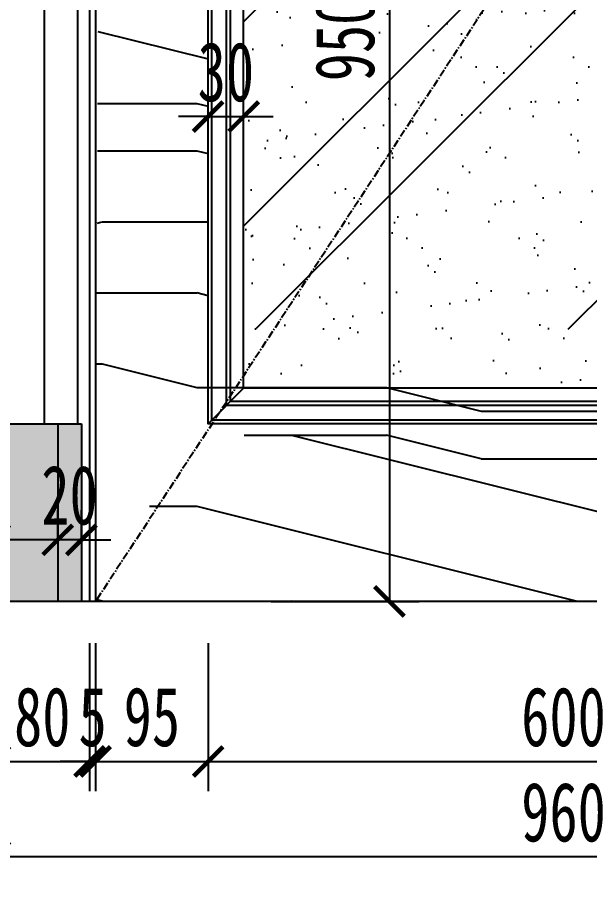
# Model space of a CAD drawing. Header units: millimetres. Extents: x 51249 to 2766742, y -599687 to -1280.
# Drawn here: x 65831 to 66313, y -122267 to -121521 of the extents above; entities that cross this region are included whole.
import ezdxf

# ---------------------------------------------------------------- set-up
doc = ezdxf.new("R2010")
doc.units = ezdxf.units.MM
doc.header["$LTSCALE"] = 10
doc.header["$PDMODE"] = 3
doc.linetypes.add('CENTER', pattern=[50.800000000000004, 31.75, -6.35, 6.35, -6.35])
for name, color, linetype in [('D-Detail(节点图层)', 134, 'Continuous'), ('D-节点填充', 250, 'Continuous'), ('D-造型粗线', 4, 'Continuous'), ('E-立面填充', 250, 'Continuous'), ('E-立面造型线', 3, 'Continuous'), ('E-顶面轮廓线', 4, 'Continuous'), ('W-尺寸', 5, 'Continuous')]:
    doc.layers.add(name, color=color, linetype=linetype)
doc.styles.add('DIM', font='SimSun.ttf', dxfattribs={"width": 0.7})
doc.dimstyles.new('25', dxfattribs={"dimscale": 25, "dimtxt": 2, "dimasz": 1, "dimexe": 1, "dimexo": 1, "dimgap": 0.5, "dimtad": 1, "dimdec": 0, "dimzin": 0, "dimdsep": 46, "dimtxsty": 'DIM', "dimblk": 'ARCHTICK', "dimcen": 0, "dimclrd": 5, "dimclre": 5, "dimclrt": 35, "dimadec": 0, "dimazin": 0, "dimtfac": 0.5, "dimtdec": 0, "dimtix": 1, "dimtmove": 2, "dimatfit": 2, "dimldrblk": 'A', "dimfxl": 0, "dimtolj": 1, "dimtzin": 0, "dimlwd": -1, "dimlwe": -1, "dimarcsym": 0})

# ---------------------------------------------------------------- blocks, each defined once
blk = doc.blocks.new('_ArchTick')
at = {"color": 0, "linetype": 'ByBlock', "const_width": 0.15}
blk.add_lwpolyline([(-0.5, -0.5), (0.5, 0.5)], dxfattribs=at)
blk = doc.blocks.new('*D362')
at = {"layer": 'Defpoints', "color": 0, "ltscale": 0.15}
for p in [(65679.07453026621, -121863.8721549794), (65991.45528136598, -121863.8721549794), (66023.70132428868, -122013.8721549794)]:
    blk.add_point(p, dxfattribs=at)
at = {"layer": 'W-尺寸', "color": 5, "ltscale": 0.15}
for p, q in [((65779.07453026621, -121863.8721549794), (65654.07453026621, -121863.8721549794)), ((65679.07453026621, -122013.8721549794), (65679.07453026621, -121863.8721549794)), ((65779.07453026621, -122013.8721549794), (65654.07453026621, -122013.8721549794))]:
    blk.add_line(p, q, dxfattribs=at)
at = {"layer": 'W-尺寸', "color": 5, "ltscale": 0.15, "xscale": 25, "yscale": 25, "zscale": 25}
for p, rotation in [((65679.07453026621, -121863.8721549794), 90), ((65679.07453026621, -122013.8721549794), 270)]:
    blk.add_blockref('_ArchTick', p, dxfattribs=dict(at, rotation=rotation))
at = {"layer": 'W-尺寸', "color": 35, "ltscale": 0.15, "insert": (65641.57453026623, -121938.8721549794), "char_height": 50, "attachment_point": 5, "rotation": 90, "style": 'DIM'}
blk.add_mtext('\\A1;150', dxfattribs=at)
blk = doc.blocks.new('A')
for p, q in [((-1.435067392276324, 1.147654099946521), (-1.089590771724033, 1.437450103912852)), ((-1.089590771724033, 1.437450103912852), (0, 0)), ((-1.435067392276324, 1.147654099946521), (-0.3688396396728422, 0)), ((-0.3688396396728422, 3.637978807091713e-12), (-2.127066897330224, 0)), ((-1.435067392276324, -1.147654099946521), (-0.3688396396728422, 0)), ((-1.089590771724033, -1.437450103912852), (0, 0)), ((-1.435067392276324, -1.147654099946521), (-1.089590771724033, -1.437450103912852))]:
    blk.add_line(p, q)
for points in [[(-1.435067392276324, 1.147654099946521), (-1.089590771724033, 1.437450103912852), (-0.3688396396728422, 0), (0, 0)], [(-1.435067392276324, -1.147654099946521), (-1.089590771724033, -1.437450103912852), (-0.3688396396728422, 0), (0, 0)]]:
    blk.add_solid(points)
blk = doc.blocks.new('*D341')
at = {"layer": 'Defpoints', "color": 0, "ltscale": 0.15}
for p in [(65587.33852132097, -119563.8721549762), (65811.45528136598, -119563.8721549762), (66023.70132428868, -122013.8721549794)]:
    blk.add_point(p, dxfattribs=at)
at = {"layer": 'W-尺寸', "color": 5, "ltscale": 0.15}
for p, q in [((65687.33852132097, -119563.8721549762), (65562.33852132097, -119563.8721549762)), ((65587.33852132097, -122013.8721549794), (65587.33852132097, -119563.8721549762)), ((65687.33852132097, -122013.8721549794), (65562.33852132097, -122013.8721549794))]:
    blk.add_line(p, q, dxfattribs=at)
at = {"layer": 'W-尺寸', "color": 5, "ltscale": 0.15, "xscale": 25, "yscale": 25, "zscale": 25}
for p, rotation in [((65587.33852132097, -119563.8721549762), 90), ((65587.33852132097, -122013.8721549794), 270)]:
    blk.add_blockref('_ArchTick', p, dxfattribs=dict(at, rotation=rotation))
at = {"layer": 'W-尺寸', "color": 35, "ltscale": 0.15, "insert": (65549.83852132098, -120788.8721549778), "char_height": 50, "attachment_point": 5, "rotation": 90, "style": 'DIM'}
blk.add_mtext('\\A1;2450', dxfattribs=at)
blk = doc.blocks.new('*D342')
at = {"layer": 'Defpoints', "color": 0, "ltscale": 0.15}
for p in [(65811.45528136598, -122013.8721549794), (65891.45528136598, -122013.8721549794), (65891.45528136598, -122149.0481774929)]:
    blk.add_point(p, dxfattribs=at)
at = {"layer": 'W-尺寸', "color": 5, "ltscale": 0.15}
for p, q in [((65811.45528136598, -122049.0481774929), (65811.45528136598, -122174.0481774929)), ((65891.45528136598, -122049.0481774929), (65891.45528136598, -122174.0481774929)), ((65811.45528136598, -122149.0481774929), (65891.45528136598, -122149.0481774929))]:
    blk.add_line(p, q, dxfattribs=at)
at = {"layer": 'W-尺寸', "color": 5, "ltscale": 0.15, "xscale": 25, "yscale": 25, "zscale": 25, "rotation": 180}
blk.add_blockref('_ArchTick', (65811.45528136598, -122149.0481774929), dxfattribs=at)
at = {"layer": 'W-尺寸', "color": 5, "ltscale": 0.15, "xscale": 25, "yscale": 25, "zscale": 25}
blk.add_blockref('_ArchTick', (65891.45528136598, -122149.0481774929), dxfattribs=at)
at = {"layer": 'W-尺寸', "color": 35, "ltscale": 0.15, "insert": (65851.45528136598, -122111.5481774929), "char_height": 50, "attachment_point": 5, "style": 'DIM'}
blk.add_mtext('\\A1;80', dxfattribs=at)
blk = doc.blocks.new('*D343')
at = {"layer": 'Defpoints', "color": 0, "ltscale": 0.15}
for p in [(65991.45528136598, -121863.8721549794), (66591.45528139759, -121863.8721549794), (66591.45528139759, -122149.0481774929)]:
    blk.add_point(p, dxfattribs=at)
at = {"layer": 'W-尺寸', "color": 5, "ltscale": 0.15}
for p, q in [((65991.45528136598, -122049.0481774929), (65991.45528136598, -122174.0481774929)), ((66591.45528139759, -122049.0481774929), (66591.45528139759, -122174.0481774929)), ((65991.45528136598, -122149.0481774929), (66591.45528139759, -122149.0481774929))]:
    blk.add_line(p, q, dxfattribs=at)
at = {"layer": 'W-尺寸', "color": 5, "ltscale": 0.15, "xscale": 25, "yscale": 25, "zscale": 25, "rotation": 180}
blk.add_blockref('_ArchTick', (65991.45528136598, -122149.0481774929), dxfattribs=at)
at = {"layer": 'W-尺寸', "color": 5, "ltscale": 0.15, "xscale": 25, "yscale": 25, "zscale": 25}
blk.add_blockref('_ArchTick', (66591.45528139759, -122149.0481774929), dxfattribs=at)
at = {"layer": 'W-尺寸', "color": 35, "ltscale": 0.15, "insert": (66291.45528138179, -122111.5481774929), "char_height": 50, "attachment_point": 5, "style": 'DIM'}
blk.add_mtext('\\A1;600', dxfattribs=at)
blk = doc.blocks.new('*D345')
at = {"layer": 'Defpoints', "color": 0, "ltscale": 0.15}
for p in [(65811.45528136598, -122013.8721549794), (66771.45528139759, -122013.8721549794), (65811.45528136598, -122229.5362680397)]:
    blk.add_point(p, dxfattribs=at)
at = {"layer": 'W-尺寸', "color": 5, "ltscale": 0.15}
for p, q in [((65811.45528136598, -122129.5362680397), (65811.45528136598, -122254.5362680397)), ((66771.45528139759, -122129.5362680397), (66771.45528139759, -122254.5362680397)), ((66771.45528139759, -122229.5362680397), (65811.45528136598, -122229.5362680397))]:
    blk.add_line(p, q, dxfattribs=at)
at = {"layer": 'W-尺寸', "color": 5, "ltscale": 0.15, "xscale": 25, "yscale": 25, "zscale": 25, "rotation": 180}
blk.add_blockref('_ArchTick', (65811.45528136598, -122229.5362680397), dxfattribs=at)
at = {"layer": 'W-尺寸', "color": 5, "ltscale": 0.15, "xscale": 25, "yscale": 25, "zscale": 25}
blk.add_blockref('_ArchTick', (66771.45528139759, -122229.5362680397), dxfattribs=at)
at = {"layer": 'W-尺寸', "color": 35, "ltscale": 0.15, "insert": (66291.45528138179, -122192.0362680397), "char_height": 50, "attachment_point": 5, "style": 'DIM'}
blk.add_mtext('\\A1;960', dxfattribs=at)
blk = doc.blocks.new('*D346')
at = {"layer": 'Defpoints', "color": 0, "ltscale": 0.15}
for p in [(65991.45528136598, -121863.8721549794), (65896.45528136598, -122013.8721549794), (65991.45528136598, -122149.0481774929)]:
    blk.add_point(p, dxfattribs=at)
at = {"layer": 'W-尺寸', "color": 5, "ltscale": 0.15}
for p, q in [((65896.45528136598, -122049.0481774929), (65896.45528136598, -122174.0481774929)), ((65991.45528136598, -122049.0481774929), (65991.45528136598, -122174.0481774929)), ((65896.45528136598, -122149.0481774929), (65991.45528136598, -122149.0481774929))]:
    blk.add_line(p, q, dxfattribs=at)
at = {"layer": 'W-尺寸', "color": 5, "ltscale": 0.15, "xscale": 25, "yscale": 25, "zscale": 25, "rotation": 180}
blk.add_blockref('_ArchTick', (65896.45528136598, -122149.0481774929), dxfattribs=at)
at = {"layer": 'W-尺寸', "color": 5, "ltscale": 0.15, "xscale": 25, "yscale": 25, "zscale": 25}
blk.add_blockref('_ArchTick', (65991.45528136598, -122149.0481774929), dxfattribs=at)
at = {"layer": 'W-尺寸', "color": 35, "ltscale": 0.15, "insert": (65943.95528136598, -122111.5481774929), "char_height": 50, "attachment_point": 5, "style": 'DIM'}
blk.add_mtext('\\A1;95', dxfattribs=at)
blk = doc.blocks.new('*D348')
at = {"layer": 'Defpoints', "color": 0, "ltscale": 0.15}
for p in [(65679.07453026621, -121063.8721549796), (65883.23757916946, -121063.8721549796), (65853.40736858246, -122013.8721549795)]:
    blk.add_point(p, dxfattribs=at)
at = {"layer": 'W-尺寸', "color": 5, "ltscale": 0.15}
for p, q in [((65779.07453026621, -121063.8721549796), (65654.07453026621, -121063.8721549796)), ((65679.07453026621, -122013.8721549795), (65679.07453026621, -121063.8721549796)), ((65779.07453026621, -122013.8721549795), (65654.07453026621, -122013.8721549795))]:
    blk.add_line(p, q, dxfattribs=at)
at = {"layer": 'W-尺寸', "color": 5, "ltscale": 0.15, "xscale": 25, "yscale": 25, "zscale": 25}
for p, rotation in [((65679.07453026621, -121063.8721549796), 90), ((65679.07453026621, -122013.8721549795), 270)]:
    blk.add_blockref('_ArchTick', p, dxfattribs=dict(at, rotation=rotation))
at = {"layer": 'W-尺寸', "color": 35, "ltscale": 0.15, "insert": (65641.57453026623, -121538.8721549795), "char_height": 50, "attachment_point": 5, "rotation": 90, "style": 'DIM'}
blk.add_mtext('\\A1;950', dxfattribs=at)
blk = doc.blocks.new('*D349')
at = {"layer": 'Defpoints', "color": 0, "ltscale": 0.15}
for p in [(65891.45528136598, -122013.8721549794), (65896.45528136598, -122013.8721549794), (65896.45528136598, -122149.0481774929)]:
    blk.add_point(p, dxfattribs=at)
at = {"layer": 'W-尺寸', "color": 5, "ltscale": 0.15}
for p, q in [((65891.45528136598, -122049.0481774929), (65891.45528136598, -122174.0481774929)), ((65896.45528136598, -122049.0481774929), (65896.45528136598, -122174.0481774929)), ((65891.45528136598, -122149.0481774929), (65866.45528136598, -122149.0481774929)), ((65891.45528136598, -122149.0481774929), (65896.45528136598, -122149.0481774929)), ((65896.45528136598, -122149.0481774929), (65921.45528136598, -122149.0481774929))]:
    blk.add_line(p, q, dxfattribs=at)
at = {"layer": 'W-尺寸', "color": 5, "ltscale": 0.15, "xscale": 25, "yscale": 25, "zscale": 25}
blk.add_blockref('_ArchTick', (65891.45528136598, -122149.0481774929), dxfattribs=at)
at = {"layer": 'W-尺寸', "color": 5, "ltscale": 0.15, "xscale": 25, "yscale": 25, "zscale": 25, "rotation": 180}
blk.add_blockref('_ArchTick', (65896.45528136598, -122149.0481774929), dxfattribs=at)
at = {"layer": 'W-尺寸', "color": 35, "ltscale": 0.15, "insert": (65893.95528136598, -122111.5481774929), "char_height": 50, "attachment_point": 5, "style": 'DIM'}
blk.add_mtext('\\A1;5', dxfattribs=at)
blk = doc.blocks.new('*D363')
at = {"layer": 'Defpoints', "color": 0, "ltscale": 0.15}
for p in [(65891.45528136598, -122013.8721549794), (65896.45528136598, -122013.8721549794), (65891.45528136598, -122149.0481774929)]:
    blk.add_point(p, dxfattribs=at)
at = {"layer": 'W-尺寸', "color": 5, "ltscale": 0.15}
for p, q in [((65891.45528136598, -122049.0481774929), (65891.45528136598, -122174.0481774929)), ((65896.45528136598, -122049.0481774929), (65896.45528136598, -122174.0481774929)), ((65891.45528136598, -122149.0481774929), (65866.45528136598, -122149.0481774929)), ((65896.45528136598, -122149.0481774929), (65891.45528136598, -122149.0481774929)), ((65896.45528136598, -122149.0481774929), (65921.45528136598, -122149.0481774929))]:
    blk.add_line(p, q, dxfattribs=at)
at = {"layer": 'W-尺寸', "color": 5, "ltscale": 0.15, "xscale": 25, "yscale": 25, "zscale": 25}
blk.add_blockref('_ArchTick', (65891.45528136598, -122149.0481774929), dxfattribs=at)
at = {"layer": 'W-尺寸', "color": 5, "ltscale": 0.15, "xscale": 25, "yscale": 25, "zscale": 25, "rotation": 180}
blk.add_blockref('_ArchTick', (65896.45528136598, -122149.0481774929), dxfattribs=at)
at = {"layer": 'W-尺寸', "color": 35, "ltscale": 0.15, "insert": (65893.95528136598, -122111.5481774929), "char_height": 50, "attachment_point": 5, "style": 'DIM'}
blk.add_mtext('\\A1;5', dxfattribs=at)
blk = doc.blocks.new('*D365')
at = {"layer": 'Defpoints', "color": 0, "ltscale": 0.15}
for p in [(65864.45493010816, -121961.890479725), (65864.45493010816, -121976.0243937649), (65884.45493010816, -121976.0243937649)]:
    blk.add_point(p, dxfattribs=at)
at = {"layer": 'W-尺寸', "color": 5, "ltscale": 0.15}
for p, q in [((65864.45493010816, -121961.890479725), (65864.45493010816, -121936.890479725)), ((65884.45493010816, -121961.890479725), (65884.45493010816, -121936.890479725)), ((65864.45493010816, -121961.890479725), (65839.45493010816, -121961.890479725)), ((65884.45493010816, -121961.890479725), (65864.45493010816, -121961.890479725)), ((65884.45493010816, -121961.890479725), (65909.45493010816, -121961.890479725))]:
    blk.add_line(p, q, dxfattribs=at)
at = {"layer": 'W-尺寸', "color": 5, "ltscale": 0.15, "xscale": 25, "yscale": 25, "zscale": 25}
blk.add_blockref('_ArchTick', (65864.45493010816, -121961.890479725), dxfattribs=at)
at = {"layer": 'W-尺寸', "color": 5, "ltscale": 0.15, "xscale": 25, "yscale": 25, "zscale": 25, "rotation": 180}
blk.add_blockref('_ArchTick', (65884.45493010816, -121961.890479725), dxfattribs=at)
at = {"layer": 'W-尺寸', "color": 35, "ltscale": 0.15, "insert": (65874.45493010816, -121924.390479725), "char_height": 50, "attachment_point": 5, "style": 'DIM'}
blk.add_mtext('\\A1;20', dxfattribs=at)
blk = doc.blocks.new('*D366')
at = {"layer": 'Defpoints', "color": 0, "ltscale": 0.15}
for p in [(65811.45528136598, -121961.890479725), (65811.45528136598, -121979.3333195049), (65864.45493010816, -121976.0243937649)]:
    blk.add_point(p, dxfattribs=at)
at = {"layer": 'W-尺寸', "color": 5, "ltscale": 0.15}
for p, q in [((65811.45528136598, -121961.890479725), (65811.45528136598, -121936.890479725)), ((65864.45493010816, -121961.890479725), (65864.45493010816, -121936.890479725)), ((65864.45493010816, -121961.890479725), (65811.45528136598, -121961.890479725))]:
    blk.add_line(p, q, dxfattribs=at)
at = {"layer": 'W-尺寸', "color": 5, "ltscale": 0.15, "xscale": 25, "yscale": 25, "zscale": 25, "rotation": 180}
blk.add_blockref('_ArchTick', (65811.45528136598, -121961.890479725), dxfattribs=at)
at = {"layer": 'W-尺寸', "color": 5, "ltscale": 0.15, "xscale": 25, "yscale": 25, "zscale": 25}
blk.add_blockref('_ArchTick', (65864.45493010816, -121961.890479725), dxfattribs=at)
at = {"layer": 'W-尺寸', "color": 35, "ltscale": 0.15, "insert": (65796.81571868891, -121924.390479725), "char_height": 50, "attachment_point": 5, "style": 'DIM'}
blk.add_mtext('\\A1;53', dxfattribs=at)
blk = doc.blocks.new('*D369')
at = {"layer": 'Defpoints', "color": 0, "ltscale": 0.15}
for p in [(65891.45528136598, -119643.8721549762), (66920.06901332685, -119643.8721549762), (66771.45528139759, -121863.8721549794)]:
    blk.add_point(p, dxfattribs=at)
at = {"layer": 'W-尺寸', "color": 5, "ltscale": 0.15}
for p, q in [((66820.06901332685, -119643.8721549762), (66945.06901332685, -119643.8721549762)), ((66920.06901332685, -121863.8721549794), (66920.06901332685, -119643.8721549762)), ((66820.06901332685, -121863.8721549794), (66945.06901332685, -121863.8721549794))]:
    blk.add_line(p, q, dxfattribs=at)
at = {"layer": 'W-尺寸', "color": 5, "ltscale": 0.15, "xscale": 25, "yscale": 25, "zscale": 25}
for p, rotation in [((66920.06901332685, -119643.8721549762), 90), ((66920.06901332685, -121863.8721549794), 270)]:
    blk.add_blockref('_ArchTick', p, dxfattribs=dict(at, rotation=rotation))
at = {"layer": 'W-尺寸', "color": 35, "ltscale": 0.15, "insert": (66882.56901332687, -120753.8721549778), "char_height": 50, "attachment_point": 5, "rotation": 90, "style": 'DIM'}
blk.add_mtext('\\A1;2220', dxfattribs=at)
blk = doc.blocks.new('*D372')
at = {"layer": 'Defpoints', "color": 0, "ltscale": 0.15}
for p in [(66021.45528136598, -121604.3723853443), (65991.45528136598, -121660.5702012933), (66021.45528136598, -121660.5702012933)]:
    blk.add_point(p, dxfattribs=at)
at = {"layer": 'W-尺寸', "color": 5, "ltscale": 0.15}
for p, q in [((65991.45528136598, -121635.5702012933), (65991.45528136598, -121579.3723853443)), ((66021.45528136598, -121635.5702012933), (66021.45528136598, -121579.3723853443)), ((65991.45528136598, -121604.3723853443), (65966.45528136598, -121604.3723853443)), ((65991.45528136598, -121604.3723853443), (66021.45528136598, -121604.3723853443)), ((66021.45528136598, -121604.3723853443), (66046.45528136598, -121604.3723853443))]:
    blk.add_line(p, q, dxfattribs=at)
at = {"layer": 'W-尺寸', "color": 5, "ltscale": 0.15, "xscale": 25, "yscale": 25, "zscale": 25}
blk.add_blockref('_ArchTick', (65991.45528136598, -121604.3723853443), dxfattribs=at)
at = {"layer": 'W-尺寸', "color": 5, "ltscale": 0.15, "xscale": 25, "yscale": 25, "zscale": 25, "rotation": 180}
blk.add_blockref('_ArchTick', (66021.45528136598, -121604.3723853443), dxfattribs=at)
at = {"layer": 'W-尺寸', "color": 35, "ltscale": 0.15, "insert": (66006.45528136598, -121566.8723853443), "char_height": 50, "attachment_point": 5, "style": 'DIM'}
blk.add_mtext('\\A1;30', dxfattribs=at)
blk = doc.blocks.new('*D704')
at = {"layer": 'Defpoints', "color": 0, "ltscale": 0.15}
for p in [(65948.95546824689, -121063.8721549796, -2.241317275286821e-08), (65948.95546824689, -122013.8721549794), (66144.56397421291, -122013.8721549794)]:
    blk.add_point(p, dxfattribs=at)
at = {"layer": 'W-尺寸', "color": 5, "ltscale": 0.15}
for p, q in [((66044.56397421291, -121063.8721549796), (66169.56397421291, -121063.8721549796)), ((66144.56397421291, -121063.8721549796), (66144.56397421291, -122013.8721549794)), ((66044.56397421291, -122013.8721549794), (66169.56397421291, -122013.8721549794))]:
    blk.add_line(p, q, dxfattribs=at)
at = {"layer": 'W-尺寸', "color": 5, "ltscale": 0.15, "xscale": 25, "yscale": 25, "zscale": 25}
for p, rotation in [((66144.56397421291, -121063.8721549796), 90), ((66144.56397421291, -122013.8721549794), 270)]:
    blk.add_blockref('_ArchTick', p, dxfattribs=dict(at, rotation=rotation))
at = {"layer": 'W-尺寸', "color": 35, "ltscale": 0.15, "insert": (66107.06397421293, -121538.8721549795), "char_height": 50, "attachment_point": 5, "rotation": 90, "style": 'DIM'}
blk.add_mtext('\\A1;950', dxfattribs=at)
blk = doc.blocks.new('*D1063')
at = {"layer": 'D-Detail(节点图层)', "color": 5, "ltscale": 0.15}
for p, q in [((2766616.974142889, -121582.0585810632), (2766741.974142889, -121582.0585810632)), ((2766716.974142889, -121582.0585810632), (2766716.974142889, -599673.1338235259)), ((2766698.328192886, -599673.1338235259), (2766741.974142889, -599673.1338235259))]:
    blk.add_line(p, q, dxfattribs=at)
at = {"layer": 'Defpoints', "color": 0, "ltscale": 0.15}
for p in [(55453.76478300948, -121582.0585810625), (2766673.328192886, -599673.1338235259), (2766716.974142889, -599673.1338235259)]:
    blk.add_point(p, dxfattribs=at)
at = {"layer": 'D-Detail(节点图层)', "color": 5, "ltscale": 0.15, "xscale": 25, "yscale": 25, "zscale": 25}
for p, rotation in [((2766716.974142889, -121582.0585810632), 90), ((2766716.974142889, -599673.1338235259), 270)]:
    blk.add_blockref('_ArchTick', p, dxfattribs=dict(at, rotation=rotation))
at = {"layer": 'D-Detail(节点图层)', "color": 35, "ltscale": 0.15, "insert": (2766679.474142889, -360627.5962022941), "char_height": 50, "attachment_point": 5, "rotation": 90, "style": 'DIM'}
blk.add_mtext('\\A1;478091', dxfattribs=at)

msp = doc.modelspace()

# ---------------------------------------------------------------- hatches: boundary and pattern name
at = {"layer": 'D-节点填充', "ltscale": 0.15}
h = msp.add_hatch(dxfattribs=at)
h.set_pattern_fill('石材纹理2', color=256, scale=100, style=0, pattern_type=2)
h.set_pattern_definition([(0, (65811.45528136598, -121957.2054879794), (0, 100), [1.428571, -98.57142]), (54.46232220000002, (65812.88385236598, -121993.3959649794), (299.999997136727, 400.0000025366935), [4.096344999999999, -856.13618]), (125.537677, (65815.26480536598, -121990.0626309794), (-199.999998944428, 300.000000426448), [4.096344999999999, -856.13618]), (92.04540839999996, (65812.88385236598, -121986.7292979794), (-99.999995767588, 2700.000000367208), [13.341834, -2788.4433]), (74.0546041, (65812.40766236598, -121973.3959649794), (99.99999382382545, 300.000001679586), [3.466719, -724.54427]), (123.690067, (65813.36004336599, -121970.0626309794), (-99.9999992077984, 100.0000007664641), [1.716929, -358.8381899999999]), (97.12501629999998, (65812.40766236598, -121968.6340599794), (-99.99999892751669, 699.9999999850074), [7.678341, -798.54743]), (69.4439547, (65811.45528136598, -121961.0150119794), (100.0000000076995, 299.9999995558945), [4.068573000000001, -850.3318]), (7.125016350000001, (65812.88385236598, -121957.2054879794), (699.999999897741, 99.99999953838203), [7.678340999999997, -798.5474299999996]), (167.005383, (65826.69337636598, -121957.6816789794), (-400.000001237036, 99.99999475093662), [6.353172999999996, -1327.813199999999]), (45, (65826.69337636598, -121957.6816789794), (5.551115123125783e-15, 99.99999983219685), [4.714045, -136.70731]), (54.46232220000002, (65862.88385236598, -121943.3959649794), (299.999997136727, 400.0000025366935), [4.096344999999999, -856.13618]), (125.537677, (65865.26480536598, -121940.0626309794), (-299.9999948066073, 400.0000044005309), [4.096344999999999, -856.13618]), (92.04540839999996, (65862.88385236598, -121936.7292979794), (-99.999995767588, 2700.000000367208), [13.341834, -2788.4433]), (74.0546041, (65862.40766236598, -121923.3959649794), (100.0000004155218, 400.0000000411421), [3.466719, -724.54427]), (123.690067, (65863.36004336599, -121920.0626309794), (-99.99999773509029, 200.0000006149203), [1.716929, -358.8381899999999]), (95.71059310000001, (65862.40766236598, -121918.6340599794), (-99.99999949930742, 899.9999999650697), [4.785654999999998, -1000.2019]), (33.6900675, (65903.36004336599, -121915.7769169794), (199.9999997422557, 99.99999948041953), [3.433858, -357.1212600000001]), (150.255118, (65903.36004336599, -121915.7769169794), (-199.9999983190015, 100.000002723308), [3.839169999999999, -802.3866]), (167.275644, (65911.45528136598, -121957.2054879794), (-2199.999997849148, 500.0000082378569), [15.13357, -3162.916099999999]), (26.56505109999999, (65895.74099536598, -121954.3483449794), (100.0000002463393, 100.0000004244999), [1.064794, -222.542]), (143.130102, (65895.74099536598, -121954.3483449794), (-299.9999987637623, 200.0000018543564), [2.380952, -497.61904]), (33.6900675, (65892.40766236598, -121953.8721549794), (199.9999997422557, 99.99999948041953), [1.716929, -358.8381899999999]), (173.418055, (65892.40766236598, -121953.8721549794), (-899.9999993620914, 100.0000050091349), [12.46309699999999, -2604.787299999999]), (145.007979, (65880.02671036599, -121952.4435839794), (-699.9999986576919, 500.000002511197), [5.812646, -1214.8429]), (159.77514, (65875.26480536598, -121949.1102499794), (-1099.99999412998, 400.0000102033694), [9.642122, -2015.2035]), (28.6104596, (65866.21718636599, -121945.7769169794), (199.9999961862823, 100.000007701591), [5.96665, -1247.0297]), (57.9946167, (65871.45528136598, -121942.9197739794), (300.0000006307232, 499.999999621726), [13.477116, -929.9209900000001]), (53.97262660000001, (65878.59813836598, -121931.4912029794), (500.0000004490443, 699.9999998615634), [6.476891, -1353.6701]), (116.565051, (65882.40766236598, -121926.2531069794), (-100.000000249967, 100.0000004208722), [10.647943, -212.9588499999999]), (80.5376777, (65877.64575736599, -121916.7292979794), (99.99999224897788, 500.0000016233497), [2.896554, -605.37969]), (135, (65812.88385236598, -121993.3959649794), (-5.656854268343281e-06, -99.99999417534258), [2.020305, -139.40105]), (144.462322, (65816.21718636599, -121995.7769169794), (-299.9999992607422, 200.0000009254819), [4.096344999999999, -856.13618]), (71.5650511, (65813.36004336599, -122004.3483449794), (99.99999393917302, 200.0000017521909), [9.035079, -307.1926799999999]), (60.25511870000001, (65811.45528136598, -122007.6816789794), (100.000000279847, 199.9999995407321), [3.839169999999999, -802.3866]), (99.46232219999999, (65861.93147136598, -122013.8721549794), (-100.0000002538585, 500.0000003182918), [2.896554, -605.37969]), (69.4439547, (65861.45528136598, -122011.0150119794), (199.9999962467702, 500.0000012807667), [4.068573000000001, -850.3318]), (7.125016350000001, (65862.88385236598, -122007.2054879794), (699.999999897741, 99.99999953838203), [7.678340999999997, -798.5474299999996]), (167.005383, (65876.69337636598, -122007.6816789794), (-400.000001237036, 99.99999475093662), [6.353172999999996, -1327.813199999999]), (45, (65876.69337636598, -122007.6816789794), (5.551115123125783e-15, 99.99999983219685), [4.714045, -136.70731]), (168.366366, (65862.88385236598, -122007.2054879794), (-500.0000002945868, 100.0000000800568), [16.53005199999999, -3454.780899999999]), (26.56505109999999, (65845.74099536598, -122004.3483449794), (100.0000002463393, 100.0000004244999), [1.064794, -222.542]), (143.130102, (65845.74099536598, -122004.3483449794), (-99.99999938188118, 100.0000006181188), [2.380952, -497.61904]), (33.6900675, (65842.40766236598, -122003.8721549794), (99.9999998937995, 100.000000080463), [1.716929, -358.8381899999999]), (173.418055, (65842.40766236598, -122003.8721549794), (-1699.999996647977, 200.000006359799), [12.46309699999999, -2604.787299999999]), (145.007979, (65830.02671036599, -122002.4435839794), (-299.999997061525, 200.0000043481619), [5.812646, -1214.8429]), (159.77514, (65825.26480536598, -121999.1102499794), (-799.9999996858423, 300.0000004161406), [9.642122, -2015.2035]), (78.6900675, (65878.12194836598, -122013.8721549794), (99.99999677693852, 400.0000008495123), [9.712418, -500.18953]), (28.6104596, (65816.21718636599, -121995.7769169794), (899.9999996556603, 499.999998638933), [5.96665, -1247.0297]), (57.9946167, (65821.45528136598, -121992.9197739794), (300.0000006307232, 499.999999621726), [13.477116, -929.9209900000001]), (53.97262660000001, (65828.59813836598, -121981.4912029794), (299.9999950589072, 400.0000035617431), [6.476891, -1353.6701]), (116.565051, (65832.40766236598, -121976.2531069794), (-100.000000249967, 100.0000004208722), [10.647943, -212.9588499999999]), (79.11447290000001, (65827.64575736599, -121966.7292979794), (400.000000381497, 2099.999993698142), [12.607812, -2635.0326]), (78.6900675, (65878.12194836598, -122013.8721549794), (99.99999677693852, 400.0000008495123), [9.712418, -500.18953]), (21.8014094, (65889.55051936598, -121979.1102499794), (299.9999988247824, 100.0000031292853), [2.564363999999999, -535.9521099999998]), (142.125016, (65896.21718636599, -121981.4912029794), (-399.9999980506688, 300.0000025851207), [5.429407, -1134.746]), (108.434948, (65897.64575736599, -121985.7769169794), (-99.9999974383634, 200.0000011093929), [4.51754, -311.71022]), (167.471192, (65906.21718636599, -121987.6816789794), (-499.9999996391874, 100.0000024590295), [8.780519, -913.1739199999998]), (140.710593, (65911.45528136598, -121991.9673929794), (-600.0000025199291, 499.9999974451514), [6.767937999999997, -1414.499099999999]), (53.1301023, (65910.02671036599, -122009.5864409794), (200.0000002835601, 299.9999998109599), [2.380952, -497.61904]), (108.434948, (65911.45528136598, -122013.8721549794), (-99.9999974383634, 200.0000011093929), [4.51754, -311.71022]), (156.801409, (65911.45528136598, -122013.8721549794), (-200.0000005728394, 99.99999873194965), [3.626559, -757.95075]), (36.86989760000001, (65906.21718636599, -122013.8721549794), (300.0000001600258, 199.9999997599613), [2.380952, -497.61904]), (153.434948, (65900.02671036599, -122013.8721549794), (-99.99999867554293, 100.0000019952963), [2.129589, -221.4772]), (5.194428910000001, (65892.88385236598, -122013.3959649794), (999.9999988926639, 100.0000003366077), [5.259696, -1099.2764]), (133.152389, (65892.88385236598, -122013.3959649794), (-99.99999885816331, 100.0000007363844), [10.443672, -2182.7275]), (165.963756, (65885.74099536598, -122005.7769169794), (-300.0000001178255, 100.0000004668614), [5.890150999999997, -406.4204099999998]), (104.036243, (65880.02671036599, -122004.3483449794), (-99.99999814130123, 300.0000011355478), [1.963384, -410.34717]), (126.384351, (65879.55051936598, -122002.4435839794), (-1099.99997878328, 1500.000005764219), [11.238499, -2348.846199999999]), (79.2157021, (65872.88385236598, -121993.3959649794), (99.99999763341276, 500.0000004478415), [10.17979, -2127.576]), (112.479434, (65874.78861436599, -121983.3959649794), (-499.9999897243288, 1199.999998573171), [14.9451, -3123.5258]), (153.434948, (65869.07432936598, -121969.5864409794), (-99.99999867554293, 100.0000019952963), [7.45356, -216.15323]), (111.801409, (65862.40766236598, -121966.2531069794), (-99.99999854121816, 200.0000009552659), [2.564363999999999, -535.9521099999998]), (158.19859, (65868.59813836598, -121966.7292979794), (-299.9999992631476, 100.0000025569712), [7.693092999999999, -530.82338]), (126.469234, (65876.69337636598, -121977.6816789794), (-1399.999990946056, 1900.000001311198), [13.619381, -2846.4505]), (155.556045, (65881.93147136598, -121980.0626309794), (-200.0000033642438, 99.99999270896498), [5.753831, -1202.5507]), (66.8014094, (65881.93147136598, -121980.0626309794), (99.99999733568632, 200.0000012709711), [3.626558999999999, -757.9507499999996]), (7.125016350000001, (65883.36004336599, -121976.7292979794), (699.999999897741, 99.99999953838203), [3.839169999999998, -802.3865999999997]), (129.805571, (65889.55051936598, -121979.1102499794), (-99.99999989137675, 100.0000002134431), [3.719167, -777.3058]), (21.8014094, (65839.55051936598, -121929.1102499794), (299.9999988247824, 100.0000031292853), [2.564363999999999, -535.9521099999998]), (142.125016, (65846.21718636599, -121931.4912029794), (-399.9999980506688, 300.0000025851207), [5.429407, -1134.746]), (108.434948, (65847.64575736599, -121935.7769169794), (-99.9999974383634, 200.0000011093929), [4.51754, -311.71022]), (167.471192, (65856.21718636599, -121937.6816789794), (-400.000000260616, 99.9999992397724), [8.780519, -913.1739199999998]), (139.398705, (65862.88385236598, -121943.3959649794), (-599.9999968613256, 500.0000035389226), [8.780519, -913.1739199999998]), (144.462322, (65866.21718636599, -121945.7769169794), (-400.0000014894958, 299.9999985329906), [4.096344999999999, -856.13618]), (71.5650511, (65863.36004336599, -121954.3483449794), (99.99999393917302, 200.0000017521909), [9.035079, -307.1926799999999]), (57.5288077, (65860.02671036599, -121959.5864409794), (499.9999998821472, 799.999999741877), [6.208764, -1297.6317]), (108.434948, (65861.45528136598, -121963.8721549794), (-99.9999974383634, 200.0000011093929), [4.51754, -311.71022]), (156.801409, (65861.45528136598, -121963.8721549794), (-200.0000005728394, 99.99999873194965), [3.626559, -757.95075]), (34.99202020000001, (65853.36004336599, -121965.7769169794), (299.9999946928907, 200.0000075324591), [5.812646, -1214.8429]), (151.38954, (65853.36004336599, -121965.7769169794), (-199.9999997978197, 100.0000011967943), [5.96665, -1247.0297]), (5.194428910000001, (65842.88385236598, -121963.3959649794), (999.9999988926639, 100.0000003366077), [5.259696, -1099.2764]), (133.152389, (65842.88385236598, -121963.3959649794), (-99.99999885816331, 100.0000007363844), [10.443672, -2182.7275]), (165.963756, (65835.74099536598, -121955.7769169794), (-300.0000001178255, 100.0000004668614), [5.890150999999997, -406.4204099999998]), (104.036243, (65830.02671036599, -121954.3483449794), (-99.99999814130123, 300.0000011355478), [1.963384, -410.34717]), (126.384351, (65829.55051936598, -121952.4435839794), (-1099.99997878328, 1500.000005764219), [11.238499, -2348.846199999999]), (79.2157021, (65822.88385236598, -121943.3959649794), (99.99999763341276, 500.0000004478415), [10.17979, -2127.576]), (112.479434, (65824.78861436599, -121933.3959649794), (-699.999992771992, 1700.000002939269), [14.9451, -3123.5258]), (153.434948, (65819.07432936598, -121919.5864409794), (-99.99999867554293, 100.0000019952963), [7.45356, -216.15323]), (111.801409, (65812.40766236598, -121916.2531069794), (-99.99999854121816, 200.0000009552659), [2.564363999999999, -535.9521099999998]), (158.19859, (65818.59813836598, -121916.7292979794), (-299.9999992631476, 100.0000025569712), [7.693092999999999, -530.82338]), (126.469234, (65826.69337636598, -121927.6816789794), (-1399.999990946056, 1900.000001311198), [13.619381, -2846.4505]), (155.556045, (65831.93147136598, -121930.0626309794), (-899.9999981165174, 400.0000031646927), [5.753831, -1202.5507]), (66.8014094, (65831.93147136598, -121930.0626309794), (99.99999733568632, 200.0000012709711), [3.626558999999999, -757.9507499999996]), (7.125016350000001, (65833.36004336599, -121926.7292979794), (699.999999897741, 99.99999953838203), [3.839169999999998, -802.3865999999997]), (129.805571, (65839.55051936598, -121929.1102499794), (-400.0000055502441, 499.9999957847071), [3.719167, -777.3058])])
h.paths.add_polyline_path([(65864.4552580376, -121863.8721549794), (65811.45528136598, -121863.8721549794), (65811.45528136598, -122013.8721549794), (65864.4552580376, -122013.8721549794)])
h.paths.add_polyline_path([(65884.4552580376, -121863.8721549794), (65864.4552580376, -121863.8721549794), (65864.4552580376, -122013.8721549794), (65884.4552580376, -122013.8721549794)])
h.paths.add_polyline_path([(66718.45563265542, -121863.8721549794), (66698.45563265542, -121863.8721549794), (66698.45563265542, -122013.8721549794), (66718.45563265542, -122013.8721549794)])
h.paths.add_polyline_path([(66718.45563265542, -121863.8721549794), (66718.45563265542, -122013.8721549794), (66771.45528139759, -122013.8721549794), (66771.45528139759, -121863.8721549794)])
h.paths.add_polyline_path([(65837.06604121927, -121971.890479725), (65911.84381899705, -121971.890479725), (65911.84381899705, -121875.7793686139), (65837.06604121927, -121875.7793686139)], flags=9)
h.paths.add_polyline_path([(65759.52405202224, -121971.890479725), (65834.30182980002, -121971.890479725), (65834.30182980002, -121875.7793686139), (65759.52405202224, -121875.7793686139)], flags=9)
at = {"layer": 'E-立面填充', "ltscale": 0.15}
h = msp.add_hatch(dxfattribs=at)
h.set_pattern_fill('PANEL', color=256, scale=800, style=0, pattern_type=2)
h.set_pattern_definition([(320.0000000000091, (65901.45528136598, -122013.8721549794), (514.2300877492114, 612.8355544951992), [160, -240, 80, -320]), (0, (66461.45528136598, -121993.8721549794), (0, 800), [160, -640]), (0, (66381.45528136598, -121953.8721549794), (0, 800), [80, -720]), (0, (65941.45528136598, -121933.8721549794), (0, 800), [40, -560, 40, -160]), (0, (66221.45528136598, -121893.8721549794), (0, 800), [160, -240, 40, -360]), (0, (66021.45528136598, -121873.8721549794), (0, 800), [120, -680]), (0, (66221.45528136598, -121853.8721549794), (0, 800), [240, -560]), (0, (65981.45528136598, -121833.8721549794), (0, 800), [160, -640]), (0, (66301.45528136598, -121813.8721549794), (0, 800), [400, -400]), (0, (66061.45528136598, -121773.8721549794), (0, 800), [80, -240, 160, -320]), (0, (66621.45528136598, -121753.8721549794), (0, 800), [160, -640]), (0, (66461.45528136598, -121733.8721549794), (0, 800), [80, -720]), (0, (66301.45528136598, -121713.8721549794), (0, 800), [80, -720]), (0, (65901.45528136598, -121693.8721549794), (0, 800), [160, -640]), (0, (66301.45528136598, -121673.8721549794), (0, 800), [160, -640]), (0, (66301.45528136598, -121633.8721549794), (0, 800), [160, -160, 160, -320]), (0, (66141.45528136598, -121593.8721549794), (0, 800), [80, -400, 160, -160]), (0, (66301.45528136598, -121573.8721549794), (0, 800), [240, -560]), (0, (66301.45528136598, -121533.8721549794), (0, 800), [160, -640]), (0, (65981.45528136598, -121513.8721549794), (0, 800), [240, -320, 80, -160]), (0, (65981.45528136598, -121473.8721549794), (0, 800), [400, -400]), (0, (66461.45528136598, -121453.8721549794), (0, 800), [80, -720]), (0, (66221.45528136598, -121433.8721549794), (0, 800), [160, -640]), (0, (66061.45528136598, -121413.8721549794), (0, 800), [80, -320, 80, -320]), (0, (65981.45528136598, -121393.8721549794), (0, 800), [80, -240, 160, -320]), (0, (66141.45528136598, -121373.8721549794), (0, 800), [80, -400, 80, -240]), (0, (66301.45528136598, -121353.8721549794), (0, 800), [240, -560]), (0, (65981.45528136598, -121313.8721549794), (0, 800), [160, -640]), (0, (66381.45528136598, -121293.8721549794), (0, 800), [80, -720]), (0, (66541.45528136598, -121273.8721549794), (0, 800), [80, -720]), (14.03624347, (66461.45528136598, -121953.8721549794), (799.9999999771705, -2.925673037168508e-08), [82.4, -3216.0844208]), (14.03624347, (66541.45528136598, -121773.8721549794), (799.9999999771705, -2.925673037168508e-08), [82.4, -3216.0844208]), (14.03624347, (66461.45528136598, -121293.8721549794), (799.9999999771705, -2.925673037168508e-08), [82.4, -3216.0844208]), (14.03624347, (66221.45528136598, -121593.8721549794), (799.9999999771705, -2.925673037168508e-08), [82.4, -3216.0844208]), (14.03624347, (66381.45528136598, -121473.8721549794), (799.9999999771705, -2.925673037168508e-08), [82.4, -3216.0844208]), (14.03624347, (66461.45528136598, -121533.8721549794), (799.9999999771705, -2.925673037168508e-08), [82.4, -3216.0844208]), (14.03624347, (66061.45528136598, -121393.8721549794), (799.9999999771705, -2.925673037168508e-08), [82.4, -3216.0844208]), (14.03624347, (66381.45528136598, -121433.8721549794), (799.9999999771705, -2.925673037168508e-08), [82.4, -3216.0844208]), (14.03624347, (66541.45528136598, -121733.8721549794), (799.9999999771705, -2.925673037168508e-08), [164.8, -3133.6844208]), (14.03624347, (66461.45528136598, -121673.8721549794), (799.9999999771705, -2.925673037168508e-08), [164.8, -3133.6844208]), (14.03624347, (66461.45528136598, -121633.8721549794), (799.9999999771705, -2.925673037168508e-08), [164.8, -3133.6844208]), (165.96375653, (66221.45528136598, -121893.8721549794), (-799.9999999771705, -2.925699682521099e-08), [82.4, -164.8, 82.4, -2968.8844208]), (165.96375653, (66061.45528136598, -121773.8721549794), (-799.9999999771705, -2.925699682521099e-08), [82.4, -3216.0844208]), (165.96375653, (66061.45528136598, -121413.8721549794), (-799.9999999771705, -2.925699682521099e-08), [164.8, -3133.6844208]), (194.03624347, (66461.45528136598, -121993.8721549794), (-799.9999999771705, 2.925681918952705e-08), [82.4, -3216.0844208]), (345.96375653, (66621.45528136598, -121993.8721549794), (799.9999999771707, 2.925653053154065e-08), [82.4, -3216.0844208]), (345.96375653, (66381.45528136598, -121713.8721549794), (799.9999999771707, 2.925653053154065e-08), [82.4, -3216.0844208]), (345.96375653, (66541.45528136598, -121573.8721549794), (799.9999999771707, 2.925653053154065e-08), [82.4, -3216.0844208]), (345.96375653, (66221.45528136598, -121513.8721549794), (799.9999999771707, 2.925653053154065e-08), [82.4, -3216.0844208]), (345.96375653, (66141.45528136598, -121413.8721549794), (799.9999999771707, 2.925653053154065e-08), [82.4, -3216.0844208]), (345.96375653, (66221.45528136598, -121373.8721549794), (799.9999999771707, 2.925653053154065e-08), [82.4, -3216.0844208]), (345.96375653, (66221.45528136598, -121513.8721549794), (799.9999999771707, 2.925653053154065e-08), [82.4, -3216.0844208]), (345.96375653, (66461.45528136598, -121393.8721549794), (799.9999999771707, 2.925653053154065e-08), [329.6, -2968.8844208]), (345.96375653, (65981.45528136598, -121933.8721549794), (799.9999999771707, 2.925653053154065e-08), [329.6, -2968.8844208]), (345.96375653, (66061.45528136598, -121873.8721549794), (799.9999999771707, 2.925653053154065e-08), [329.6, -2968.8844208]), (345.96375653, (66141.45528136598, -121833.8721549794), (799.9999999771707, 2.925653053154065e-08), [82.4, -164.8, 164.8, -2886.4844208]), (345.96375653, (66141.45528136598, -121773.8721549794), (799.9999999771707, 2.925653053154065e-08), [164.8, -164.8, 164.8, -2804.0844208]), (345.96375653, (66061.45528136598, -121693.8721549794), (799.9999999771707, 2.925653053154065e-08), [329.6, -2968.8844208]), (345.96375653, (65981.45528136598, -121633.8721549794), (799.9999999771707, 2.925653053154065e-08), [329.6, -2968.8844208]), (345.96375653, (65981.45528136598, -121593.8721549794), (799.9999999771707, 2.925653053154065e-08), [329.6, -2968.8844208]), (345.96375653, (66541.45528136598, -121353.8721549794), (799.9999999771707, 2.925653053154065e-08), [82.4, -3216.0844208]), (345.96376753, (66621.45528136598, -121273.8721549794), (799.9999999771558, 0.0001536182309580525), [164.8, -3133.6844208]), (345.96376753, (66141.45528136598, -121313.8721549794), (799.9999999771558, 0.0001536182309580525), [164.8, -3133.6844208]), (345.96375753, (66061.45528136598, -122013.8721549794), (799.9999999771703, 1.399189095696585e-05), [329.6, -2968.8844208]), (345.96375753, (66541.45528136598, -121453.8721549794), (799.9999999771703, 1.399189095696585e-05), [247.2, -3051.2844208]), (345.96375753, (66621.45528136598, -121513.8721549794), (799.9999999771703, 1.399189095696585e-05), [494.4, -2804.0844208])])
h.paths.add_polyline_path([(66680.5162223109, -119648.8721549762), (65896.45528136598, -119648.8721549762), (65901.45528136598, -120808.8721549794), (65991.45528136598, -120674.7320275962), (65991.45528136598, -119733.8721549794), (66601.45528139759, -119723.8721549794), (66591.45528139759, -119733.8721549794)])
h.paths.add_polyline_path([(66568.67519840479, -121813.8721549794), (65991.45528136598, -121813.8721549794), (65991.45528136598, -120947.9106165122), (65901.45528136598, -120808.8721549794), (65896.45528136598, -122013.8721549794), (66686.45528139759, -122013.8721549794)])
h.paths.add_polyline_path([(65991.45528136598, -120674.7320275962), (65901.45528136598, -120808.8721549794), (65991.45528136598, -120947.9106165122)])
edge = h.paths.add_edge_path()
edge.add_line((66686.45528139759, -122003.5416088771), (66686.45528139759, -119648.8721549762))
edge.add_line((66686.45528139759, -119648.8721549762), (66677.45528139756, -119648.8721549762))
edge.add_line((66677.45528139756, -119648.8721549762), (66591.45528139759, -119733.8721549794))
edge.add_line((66591.45528139759, -119733.8721549794), (66601.45528139759, -121056.0984610048))
edge.add_line((66601.45528139759, -121056.0984610048), (66626.70526077112, -121056.5905363092))
edge.add_line((66626.70526077112, -121056.5905363092), (66626.70528203415, -120989.3005615892))
edge.add_line((66626.70528203415, -120989.3005615892), (66636.02686760554, -120989.3002929978))
edge.add_arc((66651.45528272583, -120989.2246503541), 15.42860055006577, 89.9999843696537, 180.2809082771808, ccw=False)
edge.add_arc((66652.68949967994, -120986.1632172363), 12.42860054062669, 39.16038987789449, 95.69910700805582, ccw=False)
edge.add_line((66662.32640340886, -120978.3146378797), (66662.39166587338, -120978.3417642742))
edge.add_line((66662.39166587338, -120978.3417642742), (66666.88369646555, -120989.3003027484))
edge.add_line((66666.88369646555, -120989.3003027484), (66676.20528203694, -120989.3003027484))
edge.add_line((66676.20528203694, -120989.3003027484), (66676.20521974031, -121186.4437483697))
edge.add_line((66676.20521974031, -121186.4437483697), (66666.88374702903, -121186.47233845))
edge.add_arc((66651.45521904864, -121186.5196596046), 15.42860055005928, -90.00001563040041, 0.17573250942029972, ccw=False)
edge.add_arc((66650.22100209452, -121189.5810927224), 12.42860054062669, 220.387187935139, 275.6991070080558, ccw=False)
edge.add_arc((66651.45522038166, -121186.5196596048), 15.42860054986689, 179.7190555122078, 226.0863155238156, ccw=False)
edge.add_line((66636.02680530938, -121186.4440072104), (66626.70521973798, -121186.4440042649))
edge.add_line((66626.70521973798, -121186.4440042649), (66626.70525616899, -121071.153758008))
edge.add_line((66626.70525616899, -121071.153758008), (66601.45528139759, -121071.6608463412))
edge.add_line((66601.45528139759, -121071.6608463412), (66591.45528139759, -121813.8721549794))
edge.add_line((66591.45528139759, -121813.8721549794), (66568.67519840479, -121813.8721549794))
edge.add_line((66568.67519840479, -121813.8721549794), (66686.45528139759, -122003.5416088771))
h = msp.add_hatch(dxfattribs=at)
h.set_pattern_fill('AR-SAND', color=136, scale=1.2, style=0)
h.set_pattern_definition([(37.50000000000001, (66031.45528136598, -121783.8721549794), (-1.920037555180855, 58.72958847952108), [0, -46.32960000000001, 0, -51.816, 0, -49.52999999999999]), (7.499999999999999, (66031.45528136598, -121783.8721549794), (53.94279397656032, 86.01901206820251), [0, -24.9936, 0, -41.7576, 0, -16.002]), (327.5, (65993.96488136597, -121783.8721549794), (94.91908442897495, 0.1724621614254829), [0, -15.24, 0, -54.864, 0, -71.628]), (317.5, (65993.96488136597, -121783.8721549794), (91.62677429667566, 26.75151879086595), [0, -7.619999999999999, 0, -35.96639999999999, 0, -41.148])])
h.paths.add_polyline_path([(66021.45528136598, -119773.8721549762), (66561.45528139759, -119773.8721549762), (66561.45528139759, -121833.8721549794), (66021.45528136598, -121833.8721549794)])
h = msp.add_hatch(dxfattribs=at)
h.set_pattern_fill('AR-RROOF', color=256, scale=15, angle=45, style=0)
h.set_pattern_definition([(45, (66031.45528136598, -121783.8721549794), (323.2892203584897, 862.1045876226387), [5715, -762, 1905, -381]), (45, (66255.0636587806, -121290.8560939327), (-627.7199028627338, 88.90453559858469), [1143, -125.73, 2286, -285.75]), (45, (65937.16259209477, -121420.1717820761), (1220.416806853298, 1581.423102920278), [3048, -533.4000000000001, 1524, -381])])
h.paths.add_polyline_path([(66021.45528136598, -119773.8721549762), (66561.45528139759, -119773.8721549762), (66561.45528139759, -121783.8721549794), (66021.45528136598, -121783.8721549794)])

# ---------------------------------------------------------------- linework, layer by layer
at = {"color": 8, "ltscale": 0.15}
msp.add_line((65864.4552580376, -121863.8721549794), (65864.4552580376, -122013.8721549794), dxfattribs=at)
msp.add_lwpolyline([(65853.45528136598, -121863.8721549794), (65853.45528136598, -119605.8721549762), (66729.45528139759, -119605.8721549762), (66729.45528139759, -121863.8721549794)], dxfattribs=at)
at = {"color": 3, "ltscale": 0.15}
msp.add_lwpolyline([(66691.45528139759, -119852.872154973), (66691.45528139759, -119643.8721549762), (65891.45528136598, -119643.8721549762), (65891.45528136598, -122013.8721549794)], dxfattribs=at)
at = {"layer": 'D-造型粗线'}
msp.add_lwpolyline([(65881.45528136598, -121863.8721549794), (65881.45528136598, -119633.8721549762), (66701.45528139759, -119633.8721549762), (66701.45528139759, -121863.8721549794)], dxfattribs=at)
at = {"layer": 'E-立面造型线', "color": 146, "linetype": 'CENTER', "ltscale": 0.02}
msp.add_line((66686.45528139759, -120808.8721549794), (65896.45528136598, -122013.8721549794), dxfattribs=at)
at = {"layer": 'E-立面造型线', "color": 251}
msp.add_line((65991.45528136598, -121863.8721549794), (66021.45528136598, -121833.8721549794), dxfattribs=at)
at = {"layer": 'E-立面造型线', "ltscale": 0.15}
for p, q in [((65811.45528136598, -121863.8721549794), (65884.4552580376, -121863.8721549794)), ((65884.4552580376, -121863.8721549794), (65884.4552580376, -122013.8721549794))]:
    msp.add_line(p, q, dxfattribs=at)
at = {"layer": 'E-立面造型线', "color": 44}
msp.add_lwpolyline([(66686.45528139759, -119852.872154973), (66686.45528139759, -119648.8721549762), (65896.45528136598, -119648.8721549762), (65896.45528136598, -122013.8721549794)], dxfattribs=at)
for points in [[(65991.45528136598, -119743.8721549762), (66591.45528139759, -119743.8721549762), (66591.45528139759, -121863.8721549794), (65991.45528136598, -121863.8721549794)], [(66021.45528136598, -119773.8721549762), (66561.45528139759, -119773.8721549762), (66561.45528139759, -121833.8721549794), (66021.45528136598, -121833.8721549794)]]:
    msp.add_lwpolyline(points, close=True, dxfattribs=at)
at = {"layer": 'E-立面造型线', "color": 251}
for points in [[(65994.45528136598, -119746.8721549762), (66588.45528139759, -119746.8721549762), (66588.45528139759, -121860.8721549794), (65994.45528136598, -121860.8721549794)], [(66006.95528136598, -119759.3721549762), (66575.95528139759, -119759.3721549762), (66575.95528139759, -121848.3721549794), (66006.95528136598, -121848.3721549794)], [(66010.20528136598, -119762.6221549762), (66572.70528139759, -119762.6221549762), (66572.70528139759, -121845.1221549794), (66010.20528136598, -121845.1221549794)]]:
    msp.add_lwpolyline(points, close=True, dxfattribs=at)
at = {"layer": 'E-顶面轮廓线'}
msp.add_line((66831.45528804668, -122013.8721549794), (65751.4552747169, -122013.8721549794), dxfattribs=at)

# ---------------------------------------------------------------- dimensions: what is measured, and where the dimension line sits
at = {"layer": 'D-Detail(节点图层)', "color": 251, "ltscale": 0.15}
dim = msp.add_linear_dim(base=(2766716.974142889, -599673.1338235259), p1=(55453.76478300948, -121582.0585810625), p2=(2766673.328192886, -599673.1338235259), angle=90, dimstyle='25', dxfattribs=at)
dim.commit()
dim.dimension.update_dxf_attribs({"geometry": '*D1063', "text_midpoint": (2766679.474142889, -360627.5962022941)})
at = {"layer": 'W-尺寸', "color": 1, "ltscale": 0.15}
for base, p1, p2, angle, picture, middle in [((65587.33852132097, -119563.8721549762), (66023.70132428868, -122013.8721549794), (65811.45528136598, -119563.8721549762), 90, '*D341', (65549.83852132098, -120788.8721549778)), ((66920.06901332685, -119643.8721549762), (66771.45528139759, -121863.8721549794), (65891.45528136598, -119643.8721549762), 90, '*D369', (66882.56901332687, -120753.8721549778)), ((65679.07453026621, -121063.8721549796), (65853.40736858246, -122013.8721549795), (65883.23757916946, -121063.8721549796), 90, '*D348', (65641.57453026623, -121538.8721549795)), ((66144.56397421291, -122013.8721549794), (65948.95546824689, -121063.8721549796, -2.241317275286821e-08), (65948.95546824689, -122013.8721549794), 90, '*D704', (66107.06397421293, -121538.8721549795)), ((65679.07453026621, -121863.8721549794), (66023.70132428868, -122013.8721549794), (65991.45528136598, -121863.8721549794), 90, '*D362', (65641.57453026623, -121938.8721549794)), ((65864.45493010816, -121961.890479725), (65884.45493010816, -121976.0243937649), (65864.45493010816, -121976.0243937649), 180, '*D365', (65874.45493010816, -121924.390479725))]:
    dim = msp.add_linear_dim(base=base, p1=p1, p2=p2, angle=angle, dimstyle='25', dxfattribs=at)
    dim.commit()
    dim.dimension.update_dxf_attribs({"geometry": picture, "text_midpoint": middle})
for base, p1, p2, picture, middle in [((66021.45528136598, -121604.3723853443), (65991.45528136598, -121660.5702012933), (66021.45528136598, -121660.5702012933), '*D372', (66006.45528136598, -121566.8723853443)), ((65991.45528136598, -122149.0481774929), (65896.45528136598, -122013.8721549794), (65991.45528136598, -121863.8721549794), '*D346', (65943.95528136598, -122111.5481774929)), ((66591.45528139759, -122149.0481774929), (65991.45528136598, -121863.8721549794), (66591.45528139759, -121863.8721549794), '*D343', (66291.45528138179, -122111.5481774929)), ((65891.45528136598, -122149.0481774929), (65811.45528136598, -122013.8721549794), (65891.45528136598, -122013.8721549794), '*D342', (65851.45528136598, -122111.5481774929)), ((65811.45528136598, -122229.5362680397), (66771.45528139759, -122013.8721549794), (65811.45528136598, -122013.8721549794), '*D345', (66291.45528138179, -122192.0362680397)), ((65896.45528136598, -122149.0481774929), (65891.45528136598, -122013.8721549794), (65896.45528136598, -122013.8721549794), '*D349', (65893.95528136598, -122111.5481774929)), ((65891.45528136598, -122149.0481774929), (65896.45528136598, -122013.8721549794), (65891.45528136598, -122013.8721549794), '*D363', (65893.95528136598, -122111.5481774929))]:
    dim = msp.add_linear_dim(base=base, p1=p1, p2=p2, dimstyle='25', dxfattribs=at)
    dim.commit()
    dim.dimension.update_dxf_attribs({"geometry": picture, "text_midpoint": middle})
dim = msp.add_linear_dim(base=(65811.45528136598, -121961.890479725), p1=(65864.45493010816, -121976.0243937649), p2=(65811.45528136598, -121979.3333195049), angle=180, dimstyle='25', dxfattribs=at)
dim.commit()
dim.dimension.update_dxf_attribs({"geometry": '*D366', "text_midpoint": (65796.81571868891, -121924.390479725), "dimtype": 160})

doc.saveas('drawing.dxf')
